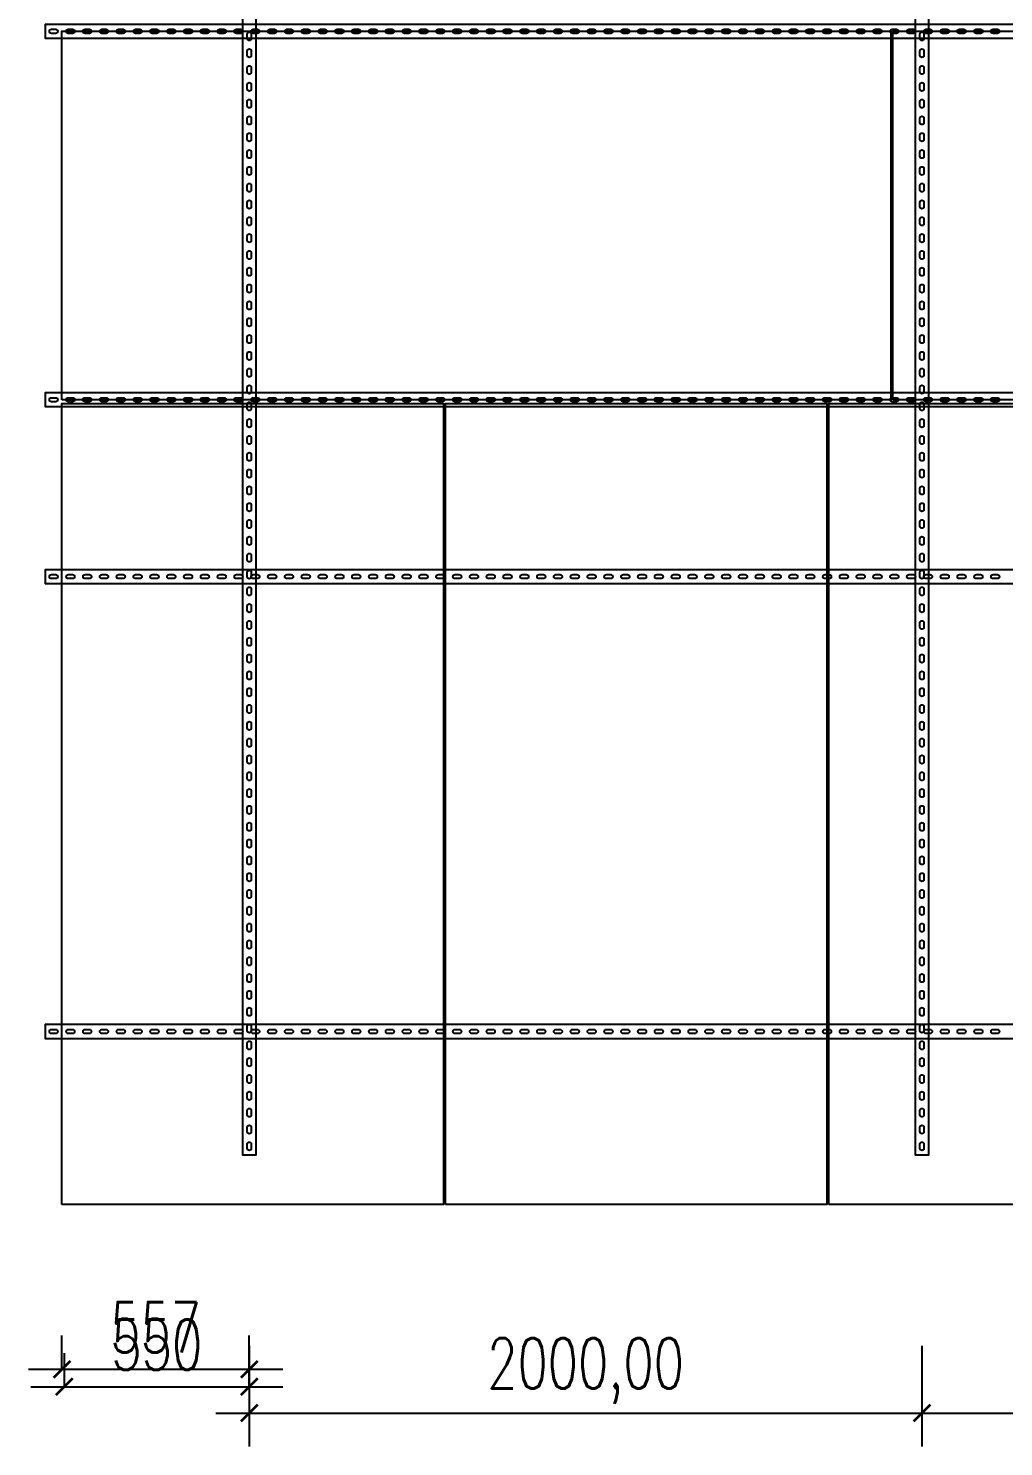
# Model space of a CAD drawing. Header units: millimetres. Extents: x -14454 to 167453, y -24 to 28032.
# Drawn here: x 52656 to 55476, y 8300 to 12401 of the extents above; entities that cross this region are included whole.
import ezdxf

# ---------------------------------------------------------------- set-up
doc = ezdxf.new("R2010")
doc.units = ezdxf.units.MM
for name, color, linetype in [('CY_标注', 7, 'Continuous'), ('CY_生产图', 7, 'Continuous'), ('EL-06', 6, 'Continuous'), ('NG-07', 8, 'Continuous'), ('组件', 4, 'Continuous')]:
    doc.layers.add(name, color=color, linetype=linetype)
doc.styles.add('CY_标注', font='romans.shx', dxfattribs={"width": 0.7, "bigfont": 'gbcbig.shx'})
doc.dimstyles.new('CY_标注', dxfattribs={"dimscale": 64.166667, "dimtxt": 1.5, "dimasz": 0.5, "dimexe": 1, "dimexo": 1, "dimgap": 0.5, "dimtad": 1, "dimzin": 1, "dimtxsty": 'CY_标注', "dimblk": 'ARCHTICK', "dimcen": -0.025, "dimdle": 1, "dimclrd": 8, "dimclre": 8, "dimclrt": 3, "dimadec": 0, "dimazin": 0, "dimtfac": 1, "dimtix": 1, "dimtmove": 2, "dimatfit": 3, "dimfxl": 0, "dimarcsym": 0})

# ---------------------------------------------------------------- blocks, each defined once
blk = doc.blocks.new('*U626')
at = {"layer": 'EL-06'}
blk.add_lwpolyline([(-20.5, 8113.8), (-20.5, 0), (20.5, 0), (20.5, 8113.8)], close=True, dxfattribs=at)
at = {"layer": 'NG-07'}
for points in [[(-6, 3318.5), (-6, 3331.5, -0.414214), (0, 3337.5), (0, 3337.5, -0.414214), (6, 3331.5), (6, 3318.5, -0.414214), (0, 3312.5), (0, 3312.5, -0.414214)], [(-6, 3268.5), (-6, 3281.5, -0.414214), (0, 3287.5), (0, 3287.5, -0.414214), (6, 3281.5), (6, 3268.5, -0.414214), (0, 3262.5), (0, 3262.5, -0.414214)], [(-6, 3218.5), (-6, 3231.5, -0.414214), (0, 3237.5), (0, 3237.5, -0.414214), (6, 3231.5), (6, 3218.5, -0.414214), (0, 3212.5), (0, 3212.5, -0.414214)], [(-6, 3168.5), (-6, 3181.5, -0.414214), (0, 3187.5), (0, 3187.5, -0.414214), (6, 3181.5), (6, 3168.5, -0.414214), (0, 3162.5), (0, 3162.5, -0.414214)], [(-6, 3118.5), (-6, 3131.5, -0.414214), (0, 3137.5), (0, 3137.5, -0.414214), (6, 3131.5), (6, 3118.5, -0.414214), (0, 3112.5), (0, 3112.5, -0.414214)], [(-6, 3068.5), (-6, 3081.5, -0.414214), (0, 3087.5), (0, 3087.5, -0.414214), (6, 3081.5), (6, 3068.5, -0.414214), (0, 3062.5), (0, 3062.5, -0.414214)], [(-6, 3018.5), (-6, 3031.5, -0.414214), (0, 3037.5), (0, 3037.5, -0.414214), (6, 3031.5), (6, 3018.5, -0.414214), (0, 3012.5), (0, 3012.5, -0.414214)], [(-6, 2968.5), (-6, 2981.5, -0.414214), (0, 2987.5), (0, 2987.5, -0.414214), (6, 2981.5), (6, 2968.5, -0.414214), (0, 2962.5), (0, 2962.5, -0.414214)], [(-6, 2918.5), (-6, 2931.5, -0.414214), (0, 2937.5), (0, 2937.5, -0.414214), (6, 2931.5), (6, 2918.5, -0.414214), (0, 2912.5), (0, 2912.5, -0.414214)], [(-6, 2868.5), (-6, 2881.5, -0.414214), (0, 2887.5), (0, 2887.5, -0.414214), (6, 2881.5), (6, 2868.5, -0.414214), (0, 2862.5), (0, 2862.5, -0.414214)], [(-6, 2818.5), (-6, 2831.5, -0.414214), (0, 2837.5), (0, 2837.5, -0.414214), (6, 2831.5), (6, 2818.5, -0.414214), (0, 2812.5), (0, 2812.5, -0.414214)], [(-6, 2768.5), (-6, 2781.5, -0.414214), (0, 2787.5), (0, 2787.5, -0.414214), (6, 2781.5), (6, 2768.5, -0.414214), (0, 2762.5), (0, 2762.5, -0.414214)], [(-6, 2718.5), (-6, 2731.5, -0.414214), (0, 2737.5), (0, 2737.5, -0.414214), (6, 2731.5), (6, 2718.5, -0.414214), (0, 2712.5), (0, 2712.5, -0.414214)], [(-6, 2668.5), (-6, 2681.5, -0.414214), (0, 2687.5), (0, 2687.5, -0.414214), (6, 2681.5), (6, 2668.5, -0.414214), (0, 2662.5), (0, 2662.5, -0.414214)], [(-6, 2618.5), (-6, 2631.5, -0.414214), (0, 2637.5), (0, 2637.5, -0.414214), (6, 2631.5), (6, 2618.5, -0.414214), (0, 2612.5), (0, 2612.5, -0.414214)], [(-6, 2568.5), (-6, 2581.5, -0.414214), (0, 2587.5), (0, 2587.5, -0.414214), (6, 2581.5), (6, 2568.5, -0.414214), (0, 2562.5), (0, 2562.5, -0.414214)], [(-6, 2518.5), (-6, 2531.5, -0.414214), (0, 2537.5), (0, 2537.5, -0.414214), (6, 2531.5), (6, 2518.5, -0.414214), (0, 2512.5), (0, 2512.5, -0.414214)], [(-6, 2468.5), (-6, 2481.5, -0.414214), (0, 2487.5), (0, 2487.5, -0.414214), (6, 2481.5), (6, 2468.5, -0.414214), (0, 2462.5), (0, 2462.5, -0.414214)], [(-6, 2418.5), (-6, 2431.5, -0.414214), (0, 2437.5), (0, 2437.5, -0.414214), (6, 2431.5), (6, 2418.5, -0.414214), (0, 2412.5), (0, 2412.5, -0.414214)], [(-6, 2368.5), (-6, 2381.5, -0.414214), (0, 2387.5), (0, 2387.5, -0.414214), (6, 2381.5), (6, 2368.5, -0.414214), (0, 2362.5), (0, 2362.5, -0.414214)], [(-6, 2318.5), (-6, 2331.5, -0.414214), (0, 2337.5), (0, 2337.5, -0.414214), (6, 2331.5), (6, 2318.5, -0.414214), (0, 2312.5), (0, 2312.5, -0.414214)], [(-6, 2268.5), (-6, 2281.5, -0.414214), (0, 2287.5), (0, 2287.5, -0.414214), (6, 2281.5), (6, 2268.5, -0.414214), (0, 2262.5), (0, 2262.5, -0.414214)], [(-6, 2218.5), (-6, 2231.5, -0.414214), (0, 2237.5), (0, 2237.5, -0.414214), (6, 2231.5), (6, 2218.5, -0.414214), (0, 2212.5), (0, 2212.5, -0.414214)], [(-6, 2168.5), (-6, 2181.5, -0.414214), (0, 2187.5), (0, 2187.5, -0.414214), (6, 2181.5), (6, 2168.5, -0.414214), (0, 2162.5), (0, 2162.5, -0.414214)], [(-6, 2118.5), (-6, 2131.5, -0.414214), (0, 2137.5), (0, 2137.5, -0.414214), (6, 2131.5), (6, 2118.5, -0.414214), (0, 2112.5), (0, 2112.5, -0.414214)], [(-6, 2068.5), (-6, 2081.5, -0.414214), (0, 2087.5), (0, 2087.5, -0.414214), (6, 2081.5), (6, 2068.5, -0.414214), (0, 2062.5), (0, 2062.5, -0.414214)], [(-6, 2018.5), (-6, 2031.5, -0.414214), (0, 2037.5), (0, 2037.5, -0.414214), (6, 2031.5), (6, 2018.5, -0.414214), (0, 2012.5), (0, 2012.5, -0.414214)], [(-6, 1968.5), (-6, 1981.5, -0.414214), (0, 1987.5), (0, 1987.5, -0.414214), (6, 1981.5), (6, 1968.5, -0.414214), (0, 1962.5), (0, 1962.5, -0.414214)], [(-6, 1918.5), (-6, 1931.5, -0.414214), (0, 1937.5), (0, 1937.5, -0.414214), (6, 1931.5), (6, 1918.5, -0.414214), (0, 1912.5), (0, 1912.5, -0.414214)], [(-6, 1868.5), (-6, 1881.5, -0.414214), (0, 1887.5), (0, 1887.5, -0.414214), (6, 1881.5), (6, 1868.5, -0.414214), (0, 1862.5), (0, 1862.5, -0.414214)], [(-6, 1818.5), (-6, 1831.5, -0.414214), (0, 1837.5), (0, 1837.5, -0.414214), (6, 1831.5), (6, 1818.5, -0.414214), (0, 1812.5), (0, 1812.5, -0.414214)], [(-6, 1768.5), (-6, 1781.5, -0.414214), (0, 1787.5), (0, 1787.5, -0.414214), (6, 1781.5), (6, 1768.5, -0.414214), (0, 1762.5), (0, 1762.5, -0.414214)], [(-6, 1718.5), (-6, 1731.5, -0.414214), (0, 1737.5), (0, 1737.5, -0.414214), (6, 1731.5), (6, 1718.5, -0.414214), (0, 1712.5), (0, 1712.5, -0.414214)], [(-6, 1668.5), (-6, 1681.5, -0.414214), (0, 1687.5), (0, 1687.5, -0.414214), (6, 1681.5), (6, 1668.5, -0.414214), (0, 1662.5), (0, 1662.5, -0.414214)], [(-6, 1618.5), (-6, 1631.5, -0.414214), (0, 1637.5), (0, 1637.5, -0.414214), (6, 1631.5), (6, 1618.5, -0.414214), (0, 1612.5), (0, 1612.5, -0.414214)], [(-6, 1568.5), (-6, 1581.5, -0.414214), (0, 1587.5), (0, 1587.5, -0.414214), (6, 1581.5), (6, 1568.5, -0.414214), (0, 1562.5), (0, 1562.5, -0.414214)], [(-6, 1518.5), (-6, 1531.5, -0.414214), (0, 1537.5), (0, 1537.5, -0.414214), (6, 1531.5), (6, 1518.5, -0.414214), (0, 1512.5), (0, 1512.5, -0.414214)], [(-6, 1468.5), (-6, 1481.5, -0.414214), (0, 1487.5), (0, 1487.5, -0.414214), (6, 1481.5), (6, 1468.5, -0.414214), (0, 1462.5), (0, 1462.5, -0.414214)], [(-6, 1418.5), (-6, 1431.5, -0.414214), (0, 1437.5), (0, 1437.5, -0.414214), (6, 1431.5), (6, 1418.5, -0.414214), (0, 1412.5), (0, 1412.5, -0.414214)], [(-6, 1368.5), (-6, 1381.5, -0.414214), (0, 1387.5), (0, 1387.5, -0.414214), (6, 1381.5), (6, 1368.5, -0.414214), (0, 1362.5), (0, 1362.5, -0.414214)], [(-6, 1318.5), (-6, 1331.5, -0.414214), (0, 1337.5), (0, 1337.5, -0.414214), (6, 1331.5), (6, 1318.5, -0.414214), (0, 1312.5), (0, 1312.5, -0.414214)], [(-6, 1268.5), (-6, 1281.5, -0.414214), (0, 1287.5), (0, 1287.5, -0.414214), (6, 1281.5), (6, 1268.5, -0.414214), (0, 1262.5), (0, 1262.5, -0.414214)], [(-6, 1218.5), (-6, 1231.5, -0.414214), (0, 1237.5), (0, 1237.5, -0.414214), (6, 1231.5), (6, 1218.5, -0.414214), (0, 1212.5), (0, 1212.5, -0.414214)], [(-6, 1168.5), (-6, 1181.5, -0.414214), (0, 1187.5), (0, 1187.5, -0.414214), (6, 1181.5), (6, 1168.5, -0.414214), (0, 1162.5), (0, 1162.5, -0.414214)], [(-6, 1118.5), (-6, 1131.5, -0.414214), (0, 1137.5), (0, 1137.5, -0.414214), (6, 1131.5), (6, 1118.5, -0.414214), (0, 1112.5), (0, 1112.5, -0.414214)], [(-6, 1068.5), (-6, 1081.5, -0.414214), (0, 1087.5), (0, 1087.5, -0.414214), (6, 1081.5), (6, 1068.5, -0.414214), (0, 1062.5), (0, 1062.5, -0.414214)], [(-6, 1018.5), (-6, 1031.5, -0.414214), (0, 1037.5), (0, 1037.5, -0.414214), (6, 1031.5), (6, 1018.5, -0.414214), (0, 1012.5), (0, 1012.5, -0.414214)], [(-6, 968.5), (-6, 981.5, -0.414214), (0, 987.5), (0, 987.5, -0.414214), (6, 981.5), (6, 968.5, -0.414214), (0, 962.5), (0, 962.5, -0.414214)], [(-6, 918.5), (-6, 931.5, -0.414214), (0, 937.5), (0, 937.5, -0.414214), (6, 931.5), (6, 918.5, -0.414214), (0, 912.5), (0, 912.5, -0.414214)], [(-6, 868.5), (-6, 881.5, -0.414214), (0, 887.5), (0, 887.5, -0.414214), (6, 881.5), (6, 868.5, -0.414214), (0, 862.5), (0, 862.5, -0.414214)], [(-6, 818.5), (-6, 831.5, -0.414214), (0, 837.5), (0, 837.5, -0.414214), (6, 831.5), (6, 818.5, -0.414214), (0, 812.5), (0, 812.5, -0.414214)], [(-6, 768.5), (-6, 781.5, -0.414214), (0, 787.5), (0, 787.5, -0.414214), (6, 781.5), (6, 768.5, -0.414214), (0, 762.5), (0, 762.5, -0.414214)], [(-6, 718.5), (-6, 731.5, -0.414214), (0, 737.5), (0, 737.5, -0.414214), (6, 731.5), (6, 718.5, -0.414214), (0, 712.5), (0, 712.5, -0.414214)], [(-6, 668.5), (-6, 681.5, -0.414214), (0, 687.5), (0, 687.5, -0.414214), (6, 681.5), (6, 668.5, -0.414214), (0, 662.5), (0, 662.5, -0.414214)], [(-6, 618.5), (-6, 631.5, -0.414214), (0, 637.5), (0, 637.5, -0.414214), (6, 631.5), (6, 618.5, -0.414214), (0, 612.5), (0, 612.5, -0.414214)], [(-6, 568.5), (-6, 581.5, -0.414214), (0, 587.5), (0, 587.5, -0.414214), (6, 581.5), (6, 568.5, -0.414214), (0, 562.5), (0, 562.5, -0.414214)], [(-6, 518.5), (-6, 531.5, -0.414214), (0, 537.5), (0, 537.5, -0.414214), (6, 531.5), (6, 518.5, -0.414214), (0, 512.5), (0, 512.5, -0.414214)], [(-6, 468.5), (-6, 481.5, -0.414214), (0, 487.5), (0, 487.5, -0.414214), (6, 481.5), (6, 468.5, -0.414214), (0, 462.5), (0, 462.5, -0.414214)], [(-6, 418.5), (-6, 431.5, -0.414214), (0, 437.5), (0, 437.5, -0.414214), (6, 431.5), (6, 418.5, -0.414214), (0, 412.5), (0, 412.5, -0.414214)], [(-6, 368.5), (-6, 381.5, -0.414214), (0, 387.5), (0, 387.5, -0.414214), (6, 381.5), (6, 368.5, -0.414214), (0, 362.5), (0, 362.5, -0.414214)], [(-6, 318.5), (-6, 331.5, -0.414214), (0, 337.5), (0, 337.5, -0.414214), (6, 331.5), (6, 318.5, -0.414214), (0, 312.5), (0, 312.5, -0.414214)], [(-6, 268.5), (-6, 281.5, -0.414214), (0, 287.5), (0, 287.5, -0.414214), (6, 281.5), (6, 268.5, -0.414214), (0, 262.5), (0, 262.5, -0.414214)], [(-6, 218.5), (-6, 231.5, -0.414214), (0, 237.5), (0, 237.5, -0.414214), (6, 231.5), (6, 218.5, -0.414214), (0, 212.5), (0, 212.5, -0.414214)], [(-6, 168.5), (-6, 181.5, -0.414214), (0, 187.5), (0, 187.5, -0.414214), (6, 181.5), (6, 168.5, -0.414214), (0, 162.5), (0, 162.5, -0.414214)], [(-6, 118.5), (-6, 131.5, -0.414214), (0, 137.5), (0, 137.5, -0.414214), (6, 131.5), (6, 118.5, -0.414214), (0, 112.5), (0, 112.5, -0.414214)], [(-6, 68.5), (-6, 81.5, -0.414214), (0, 87.5), (0, 87.5, -0.414214), (6, 81.5), (6, 68.5, -0.414214), (0, 62.5), (0, 62.5, -0.414214)], [(-6, 18.5), (-6, 31.5, -0.414214), (0, 37.5), (0, 37.5, -0.414214), (6, 31.5), (6, 18.5, -0.414214), (0, 12.5), (0, 12.5, -0.414214)]]:
    blk.add_lwpolyline(points, format="xyb", close=True, dxfattribs=at)
blk = doc.blocks.new('_ArchTick')
at = {"color": 0, "linetype": 'ByBlock', "const_width": 0.15}
blk.add_lwpolyline([(-0.5, -0.5), (0.5, 0.5)], dxfattribs=at)
blk = doc.blocks.new('*D495')
at = {"layer": 'CY_标注', "color": 8, "lineweight": -2, "transparency": 16777216}
for p, q in [((0, -922), (0, -822)), ((550, -922), (550, -822)), ((-100, -922), (650, -922))]:
    blk.add_line(p, q, dxfattribs=at)
at = {"layer": 'Defpoints', "color": 0, "transparency": 16777216}
for p in [(550, -922), (0, -932), (550, -932)]:
    blk.add_point(p, dxfattribs=at)
at = {"layer": 'CY_标注', "color": 8, "lineweight": -2, "transparency": 16777216, "xscale": 50, "yscale": 50, "zscale": 50, "rotation": 180}
blk.add_blockref('_ArchTick', (0, -922), dxfattribs=at)
at = {"layer": 'CY_标注', "color": 8, "lineweight": -2, "transparency": 16777216, "xscale": 50, "yscale": 50, "zscale": 50}
blk.add_blockref('_ArchTick', (550, -922), dxfattribs=at)
at = {"layer": 'CY_标注', "color": 3, "transparency": 16777216, "insert": (275, -797), "char_height": 150, "attachment_point": 5, "style": 'CY_标注'}
blk.add_mtext('550', dxfattribs=at)
blk = doc.blocks.new('*D497')
at = {"layer": 'CY_标注', "color": 8, "lineweight": -2, "transparency": 16777216}
for p, q in [((-7, -870), (-7, -770)), ((550, -870), (550, -770)), ((-107, -870), (650, -870))]:
    blk.add_line(p, q, dxfattribs=at)
at = {"layer": 'Defpoints', "color": 0, "transparency": 16777216}
for p in [(-7, -880), (550, -870), (550, -880)]:
    blk.add_point(p, dxfattribs=at)
at = {"layer": 'CY_标注', "color": 8, "lineweight": -2, "transparency": 16777216, "xscale": 50, "yscale": 50, "zscale": 50, "rotation": 180}
blk.add_blockref('_ArchTick', (-7, -870), dxfattribs=at)
at = {"layer": 'CY_标注', "color": 8, "lineweight": -2, "transparency": 16777216, "xscale": 50, "yscale": 50, "zscale": 50}
blk.add_blockref('_ArchTick', (550, -870), dxfattribs=at)
at = {"layer": 'CY_标注', "color": 3, "transparency": 16777216, "insert": (271.5, -745), "char_height": 150, "attachment_point": 5, "style": 'CY_标注'}
blk.add_mtext('557', dxfattribs=at)
blk = doc.blocks.new('*D499')
at = {"layer": 'CY_标注', "color": 8, "lineweight": -2, "transparency": 16777216}
for p, q in [((550, -800), (550, -1100)), ((2550, -800), (2550, -1100)), ((450, -1000), (2650, -1000))]:
    blk.add_line(p, q, dxfattribs=at)
at = {"layer": 'Defpoints', "color": 0, "transparency": 16777216}
for p in [(550, -500), (2550, -500), (2550, -1000)]:
    blk.add_point(p, dxfattribs=at)
at = {"layer": 'CY_标注', "color": 8, "lineweight": -2, "transparency": 16777216, "xscale": 50, "yscale": 50, "zscale": 50, "rotation": 180}
blk.add_blockref('_ArchTick', (550, -1000), dxfattribs=at)
at = {"layer": 'CY_标注', "color": 8, "lineweight": -2, "transparency": 16777216, "xscale": 50, "yscale": 50, "zscale": 50}
blk.add_blockref('_ArchTick', (2550, -1000), dxfattribs=at)
at = {"layer": 'CY_标注', "color": 3, "transparency": 16777216, "insert": (1550, -875), "char_height": 150, "attachment_point": 5, "style": 'CY_标注'}
blk.add_mtext('2000,00', dxfattribs=at)
blk = doc.blocks.new('*D500')
at = {"layer": 'CY_标注', "color": 8, "lineweight": -2, "transparency": 16777216}
for p, q in [((2550, -800), (2550, -1100)), ((4550, -800), (4550, -1100)), ((2450, -1000), (4650, -1000))]:
    blk.add_line(p, q, dxfattribs=at)
at = {"layer": 'Defpoints', "color": 0, "transparency": 16777216}
for p in [(2550, -500), (4550, -500), (4550, -1000)]:
    blk.add_point(p, dxfattribs=at)
at = {"layer": 'CY_标注', "color": 8, "lineweight": -2, "transparency": 16777216, "xscale": 50, "yscale": 50, "zscale": 50, "rotation": 180}
blk.add_blockref('_ArchTick', (2550, -1000), dxfattribs=at)
at = {"layer": 'CY_标注', "color": 8, "lineweight": -2, "transparency": 16777216, "xscale": 50, "yscale": 50, "zscale": 50}
blk.add_blockref('_ArchTick', (4550, -1000), dxfattribs=at)
at = {"layer": 'CY_标注', "color": 3, "transparency": 16777216, "insert": (3550, -875), "char_height": 150, "attachment_point": 5, "style": 'CY_标注'}
blk.add_mtext('2000,00', dxfattribs=at)
blk = doc.blocks.new('*U635')
at = {"layer": 'EL-06'}
blk.add_lwpolyline([(-20.5, 6000), (-20.5, 0), (20.5, 0), (20.5, 6000)], close=True, dxfattribs=at)
at = {"layer": 'NG-07'}
for points in [[(-6, 2818.5), (-6, 2831.5, -0.414214), (0, 2837.5), (0, 2837.5, -0.414214), (6, 2831.5), (6, 2818.5, -0.414214), (0, 2812.5), (0, 2812.5, -0.414214)], [(-6, 2768.5), (-6, 2781.5, -0.414214), (0, 2787.5), (0, 2787.5, -0.414214), (6, 2781.5), (6, 2768.5, -0.414214), (0, 2762.5), (0, 2762.5, -0.414214)], [(-6, 2718.5), (-6, 2731.5, -0.414214), (0, 2737.5), (0, 2737.5, -0.414214), (6, 2731.5), (6, 2718.5, -0.414214), (0, 2712.5), (0, 2712.5, -0.414214)], [(-6, 2668.5), (-6, 2681.5, -0.414214), (0, 2687.5), (0, 2687.5, -0.414214), (6, 2681.5), (6, 2668.5, -0.414214), (0, 2662.5), (0, 2662.5, -0.414214)], [(-6, 2618.5), (-6, 2631.5, -0.414214), (0, 2637.5), (0, 2637.5, -0.414214), (6, 2631.5), (6, 2618.5, -0.414214), (0, 2612.5), (0, 2612.5, -0.414214)], [(-6, 2568.5), (-6, 2581.5, -0.414214), (0, 2587.5), (0, 2587.5, -0.414214), (6, 2581.5), (6, 2568.5, -0.414214), (0, 2562.5), (0, 2562.5, -0.414214)], [(-6, 2518.5), (-6, 2531.5, -0.414214), (0, 2537.5), (0, 2537.5, -0.414214), (6, 2531.5), (6, 2518.5, -0.414214), (0, 2512.5), (0, 2512.5, -0.414214)], [(-6, 2468.5), (-6, 2481.5, -0.414214), (0, 2487.5), (0, 2487.5, -0.414214), (6, 2481.5), (6, 2468.5, -0.414214), (0, 2462.5), (0, 2462.5, -0.414214)], [(-6, 2418.5), (-6, 2431.5, -0.414214), (0, 2437.5), (0, 2437.5, -0.414214), (6, 2431.5), (6, 2418.5, -0.414214), (0, 2412.5), (0, 2412.5, -0.414214)], [(-6, 2368.5), (-6, 2381.5, -0.414214), (0, 2387.5), (0, 2387.5, -0.414214), (6, 2381.5), (6, 2368.5, -0.414214), (0, 2362.5), (0, 2362.5, -0.414214)], [(-6, 2318.5), (-6, 2331.5, -0.414214), (0, 2337.5), (0, 2337.5, -0.414214), (6, 2331.5), (6, 2318.5, -0.414214), (0, 2312.5), (0, 2312.5, -0.414214)], [(-6, 2268.5), (-6, 2281.5, -0.414214), (0, 2287.5), (0, 2287.5, -0.414214), (6, 2281.5), (6, 2268.5, -0.414214), (0, 2262.5), (0, 2262.5, -0.414214)], [(-6, 2218.5), (-6, 2231.5, -0.414214), (0, 2237.5), (0, 2237.5, -0.414214), (6, 2231.5), (6, 2218.5, -0.414214), (0, 2212.5), (0, 2212.5, -0.414214)], [(-6, 2168.5), (-6, 2181.5, -0.414214), (0, 2187.5), (0, 2187.5, -0.414214), (6, 2181.5), (6, 2168.5, -0.414214), (0, 2162.5), (0, 2162.5, -0.414214)], [(-6, 2118.5), (-6, 2131.5, -0.414214), (0, 2137.5), (0, 2137.5, -0.414214), (6, 2131.5), (6, 2118.5, -0.414214), (0, 2112.5), (0, 2112.5, -0.414214)], [(-6, 2068.5), (-6, 2081.5, -0.414214), (0, 2087.5), (0, 2087.5, -0.414214), (6, 2081.5), (6, 2068.5, -0.414214), (0, 2062.5), (0, 2062.5, -0.414214)], [(-6, 2018.5), (-6, 2031.5, -0.414214), (0, 2037.5), (0, 2037.5, -0.414214), (6, 2031.5), (6, 2018.5, -0.414214), (0, 2012.5), (0, 2012.5, -0.414214)], [(-6, 1968.5), (-6, 1981.5, -0.414214), (0, 1987.5), (0, 1987.5, -0.414214), (6, 1981.5), (6, 1968.5, -0.414214), (0, 1962.5), (0, 1962.5, -0.414214)], [(-6, 1918.5), (-6, 1931.5, -0.414214), (0, 1937.5), (0, 1937.5, -0.414214), (6, 1931.5), (6, 1918.5, -0.414214), (0, 1912.5), (0, 1912.5, -0.414214)], [(-6, 1868.5), (-6, 1881.5, -0.414214), (0, 1887.5), (0, 1887.5, -0.414214), (6, 1881.5), (6, 1868.5, -0.414214), (0, 1862.5), (0, 1862.5, -0.414214)], [(-6, 1818.5), (-6, 1831.5, -0.414214), (0, 1837.5), (0, 1837.5, -0.414214), (6, 1831.5), (6, 1818.5, -0.414214), (0, 1812.5), (0, 1812.5, -0.414214)], [(-6, 1768.5), (-6, 1781.5, -0.414214), (0, 1787.5), (0, 1787.5, -0.414214), (6, 1781.5), (6, 1768.5, -0.414214), (0, 1762.5), (0, 1762.5, -0.414214)], [(-6, 1718.5), (-6, 1731.5, -0.414214), (0, 1737.5), (0, 1737.5, -0.414214), (6, 1731.5), (6, 1718.5, -0.414214), (0, 1712.5), (0, 1712.5, -0.414214)], [(-6, 1668.5), (-6, 1681.5, -0.414214), (0, 1687.5), (0, 1687.5, -0.414214), (6, 1681.5), (6, 1668.5, -0.414214), (0, 1662.5), (0, 1662.5, -0.414214)], [(-6, 1618.5), (-6, 1631.5, -0.414214), (0, 1637.5), (0, 1637.5, -0.414214), (6, 1631.5), (6, 1618.5, -0.414214), (0, 1612.5), (0, 1612.5, -0.414214)], [(-6, 1568.5), (-6, 1581.5, -0.414214), (0, 1587.5), (0, 1587.5, -0.414214), (6, 1581.5), (6, 1568.5, -0.414214), (0, 1562.5), (0, 1562.5, -0.414214)], [(-6, 1518.5), (-6, 1531.5, -0.414214), (0, 1537.5), (0, 1537.5, -0.414214), (6, 1531.5), (6, 1518.5, -0.414214), (0, 1512.5), (0, 1512.5, -0.414214)], [(-6, 1468.5), (-6, 1481.5, -0.414214), (0, 1487.5), (0, 1487.5, -0.414214), (6, 1481.5), (6, 1468.5, -0.414214), (0, 1462.5), (0, 1462.5, -0.414214)], [(-6, 1418.5), (-6, 1431.5, -0.414214), (0, 1437.5), (0, 1437.5, -0.414214), (6, 1431.5), (6, 1418.5, -0.414214), (0, 1412.5), (0, 1412.5, -0.414214)], [(-6, 1368.5), (-6, 1381.5, -0.414214), (0, 1387.5), (0, 1387.5, -0.414214), (6, 1381.5), (6, 1368.5, -0.414214), (0, 1362.5), (0, 1362.5, -0.414214)], [(-6, 1318.5), (-6, 1331.5, -0.414214), (0, 1337.5), (0, 1337.5, -0.414214), (6, 1331.5), (6, 1318.5, -0.414214), (0, 1312.5), (0, 1312.5, -0.414214)], [(-6, 1268.5), (-6, 1281.5, -0.414214), (0, 1287.5), (0, 1287.5, -0.414214), (6, 1281.5), (6, 1268.5, -0.414214), (0, 1262.5), (0, 1262.5, -0.414214)], [(-6, 1218.5), (-6, 1231.5, -0.414214), (0, 1237.5), (0, 1237.5, -0.414214), (6, 1231.5), (6, 1218.5, -0.414214), (0, 1212.5), (0, 1212.5, -0.414214)], [(-6, 1168.5), (-6, 1181.5, -0.414214), (0, 1187.5), (0, 1187.5, -0.414214), (6, 1181.5), (6, 1168.5, -0.414214), (0, 1162.5), (0, 1162.5, -0.414214)], [(-6, 1118.5), (-6, 1131.5, -0.414214), (0, 1137.5), (0, 1137.5, -0.414214), (6, 1131.5), (6, 1118.5, -0.414214), (0, 1112.5), (0, 1112.5, -0.414214)], [(-6, 1068.5), (-6, 1081.5, -0.414214), (0, 1087.5), (0, 1087.5, -0.414214), (6, 1081.5), (6, 1068.5, -0.414214), (0, 1062.5), (0, 1062.5, -0.414214)], [(-6, 1018.5), (-6, 1031.5, -0.414214), (0, 1037.5), (0, 1037.5, -0.414214), (6, 1031.5), (6, 1018.5, -0.414214), (0, 1012.5), (0, 1012.5, -0.414214)], [(-6, 968.5), (-6, 981.5, -0.414214), (0, 987.5), (0, 987.5, -0.414214), (6, 981.5), (6, 968.5, -0.414214), (0, 962.5), (0, 962.5, -0.414214)], [(-6, 918.5), (-6, 931.5, -0.414214), (0, 937.5), (0, 937.5, -0.414214), (6, 931.5), (6, 918.5, -0.414214), (0, 912.5), (0, 912.5, -0.414214)], [(-6, 868.5), (-6, 881.5, -0.414214), (0, 887.5), (0, 887.5, -0.414214), (6, 881.5), (6, 868.5, -0.414214), (0, 862.5), (0, 862.5, -0.414214)], [(-6, 818.5), (-6, 831.5, -0.414214), (0, 837.5), (0, 837.5, -0.414214), (6, 831.5), (6, 818.5, -0.414214), (0, 812.5), (0, 812.5, -0.414214)], [(-6, 768.5), (-6, 781.5, -0.414214), (0, 787.5), (0, 787.5, -0.414214), (6, 781.5), (6, 768.5, -0.414214), (0, 762.5), (0, 762.5, -0.414214)], [(-6, 718.5), (-6, 731.5, -0.414214), (0, 737.5), (0, 737.5, -0.414214), (6, 731.5), (6, 718.5, -0.414214), (0, 712.5), (0, 712.5, -0.414214)], [(-6, 668.5), (-6, 681.5, -0.414214), (0, 687.5), (0, 687.5, -0.414214), (6, 681.5), (6, 668.5, -0.414214), (0, 662.5), (0, 662.5, -0.414214)], [(-6, 618.5), (-6, 631.5, -0.414214), (0, 637.5), (0, 637.5, -0.414214), (6, 631.5), (6, 618.5, -0.414214), (0, 612.5), (0, 612.5, -0.414214)], [(-6, 568.5), (-6, 581.5, -0.414214), (0, 587.5), (0, 587.5, -0.414214), (6, 581.5), (6, 568.5, -0.414214), (0, 562.5), (0, 562.5, -0.414214)], [(-6, 518.5), (-6, 531.5, -0.414214), (0, 537.5), (0, 537.5, -0.414214), (6, 531.5), (6, 518.5, -0.414214), (0, 512.5), (0, 512.5, -0.414214)], [(-6, 468.5), (-6, 481.5, -0.414214), (0, 487.5), (0, 487.5, -0.414214), (6, 481.5), (6, 468.5, -0.414214), (0, 462.5), (0, 462.5, -0.414214)], [(-6, 418.5), (-6, 431.5, -0.414214), (0, 437.5), (0, 437.5, -0.414214), (6, 431.5), (6, 418.5, -0.414214), (0, 412.5), (0, 412.5, -0.414214)], [(-6, 368.5), (-6, 381.5, -0.414214), (0, 387.5), (0, 387.5, -0.414214), (6, 381.5), (6, 368.5, -0.414214), (0, 362.5), (0, 362.5, -0.414214)], [(-6, 318.5), (-6, 331.5, -0.414214), (0, 337.5), (0, 337.5, -0.414214), (6, 331.5), (6, 318.5, -0.414214), (0, 312.5), (0, 312.5, -0.414214)], [(-6, 268.5), (-6, 281.5, -0.414214), (0, 287.5), (0, 287.5, -0.414214), (6, 281.5), (6, 268.5, -0.414214), (0, 262.5), (0, 262.5, -0.414214)], [(-6, 218.5), (-6, 231.5, -0.414214), (0, 237.5), (0, 237.5, -0.414214), (6, 231.5), (6, 218.5, -0.414214), (0, 212.5), (0, 212.5, -0.414214)], [(-6, 168.5), (-6, 181.5, -0.414214), (0, 187.5), (0, 187.5, -0.414214), (6, 181.5), (6, 168.5, -0.414214), (0, 162.5), (0, 162.5, -0.414214)], [(-6, 118.5), (-6, 131.5, -0.414214), (0, 137.5), (0, 137.5, -0.414214), (6, 131.5), (6, 118.5, -0.414214), (0, 112.5), (0, 112.5, -0.414214)], [(-6, 68.5), (-6, 81.5, -0.414214), (0, 87.5), (0, 87.5, -0.414214), (6, 81.5), (6, 68.5, -0.414214), (0, 62.5), (0, 62.5, -0.414214)], [(-6, 18.5), (-6, 31.5, -0.414214), (0, 37.5), (0, 37.5, -0.414214), (6, 31.5), (6, 18.5, -0.414214), (0, 12.5), (0, 12.5, -0.414214)]]:
    blk.add_lwpolyline(points, format="xyb", close=True, dxfattribs=at)
blk = doc.blocks.new('排布计算')
at = {"layer": '组件'}
for points in [[(-7, 2012.598), (-7, 3107.958), (2458, 3107.958), (2458, 2012.598)], [(2464, 2012.598), (2464, 3107.958), (4929, 3107.958), (4929, 2012.598)], [(-7, -380), (-7, 2001.007), (1127, 2001.007), (1127, -380)], [(1133, -380), (1133, 2001.007), (2267, 2001.007), (2267, -380)], [(2273, -380), (2273, 2001.007), (3407, 2001.007), (3407, -380)]]:
    blk.add_lwpolyline(points, close=True, dxfattribs=at)
for p in [(550, -232), (2550, -232)]:
    blk.add_blockref('*U626', p)
at = {"rotation": 270}
for p in [(-57, 3107.958), (-57, 2012.598), (-57, 1486.652), (-57, 134.356)]:
    blk.add_blockref('*U635', p, dxfattribs=at)
at = {"layer": 'CY_标注'}
for base, p1, p2, picture, middle in [((2550, -1000), (550, -500), (2550, -500), '*D499', (1550, -875)), ((4550, -1000), (2550, -500), (4550, -500), '*D500', (3550, -875))]:
    dim = blk.add_linear_dim(base=base, p1=p1, p2=p2, dimstyle='CY_标注', dxfattribs=at)
    dim.commit()
    dim.dimension.update_dxf_attribs({"geometry": picture, "text_midpoint": middle})
for p1, p2, text, picture, middle in [((-7, -880), (550, -880), '557', '*D497', (271.5, -745)), ((0, -932), (550, -932), '550', '*D495', (275, -797))]:
    dim = blk.add_aligned_dim(p1=p1, p2=p2, distance=10, text=text, dimstyle='CY_标注', dxfattribs=at)
    dim.commit()
    dim.dimension.update_dxf_attribs({"geometry": picture, "text_midpoint": middle})
blk = doc.blocks.new('平屋面1934676组件排布计算图块')
blk.add_blockref('排布计算', (157, 1100))
blk = doc.blocks.new('平屋面1934676组件排布计算图块1')
for name, p in [('排布计算', (157, 1100)), ('平屋面1934676组件排布计算图块', (0, 0))]:
    blk.add_blockref(name, p)

msp = doc.modelspace()

# ---------------------------------------------------------------- block references
at = {"layer": 'CY_生产图', "xscale": 0.9724785038995083, "yscale": 0.9724785038995083, "zscale": 0.9724785038995083}
msp.add_blockref('平屋面1934676组件排布计算图块1', (52607.297, 8300, 14.985), dxfattribs=at)

doc.saveas('drawing.dxf')
